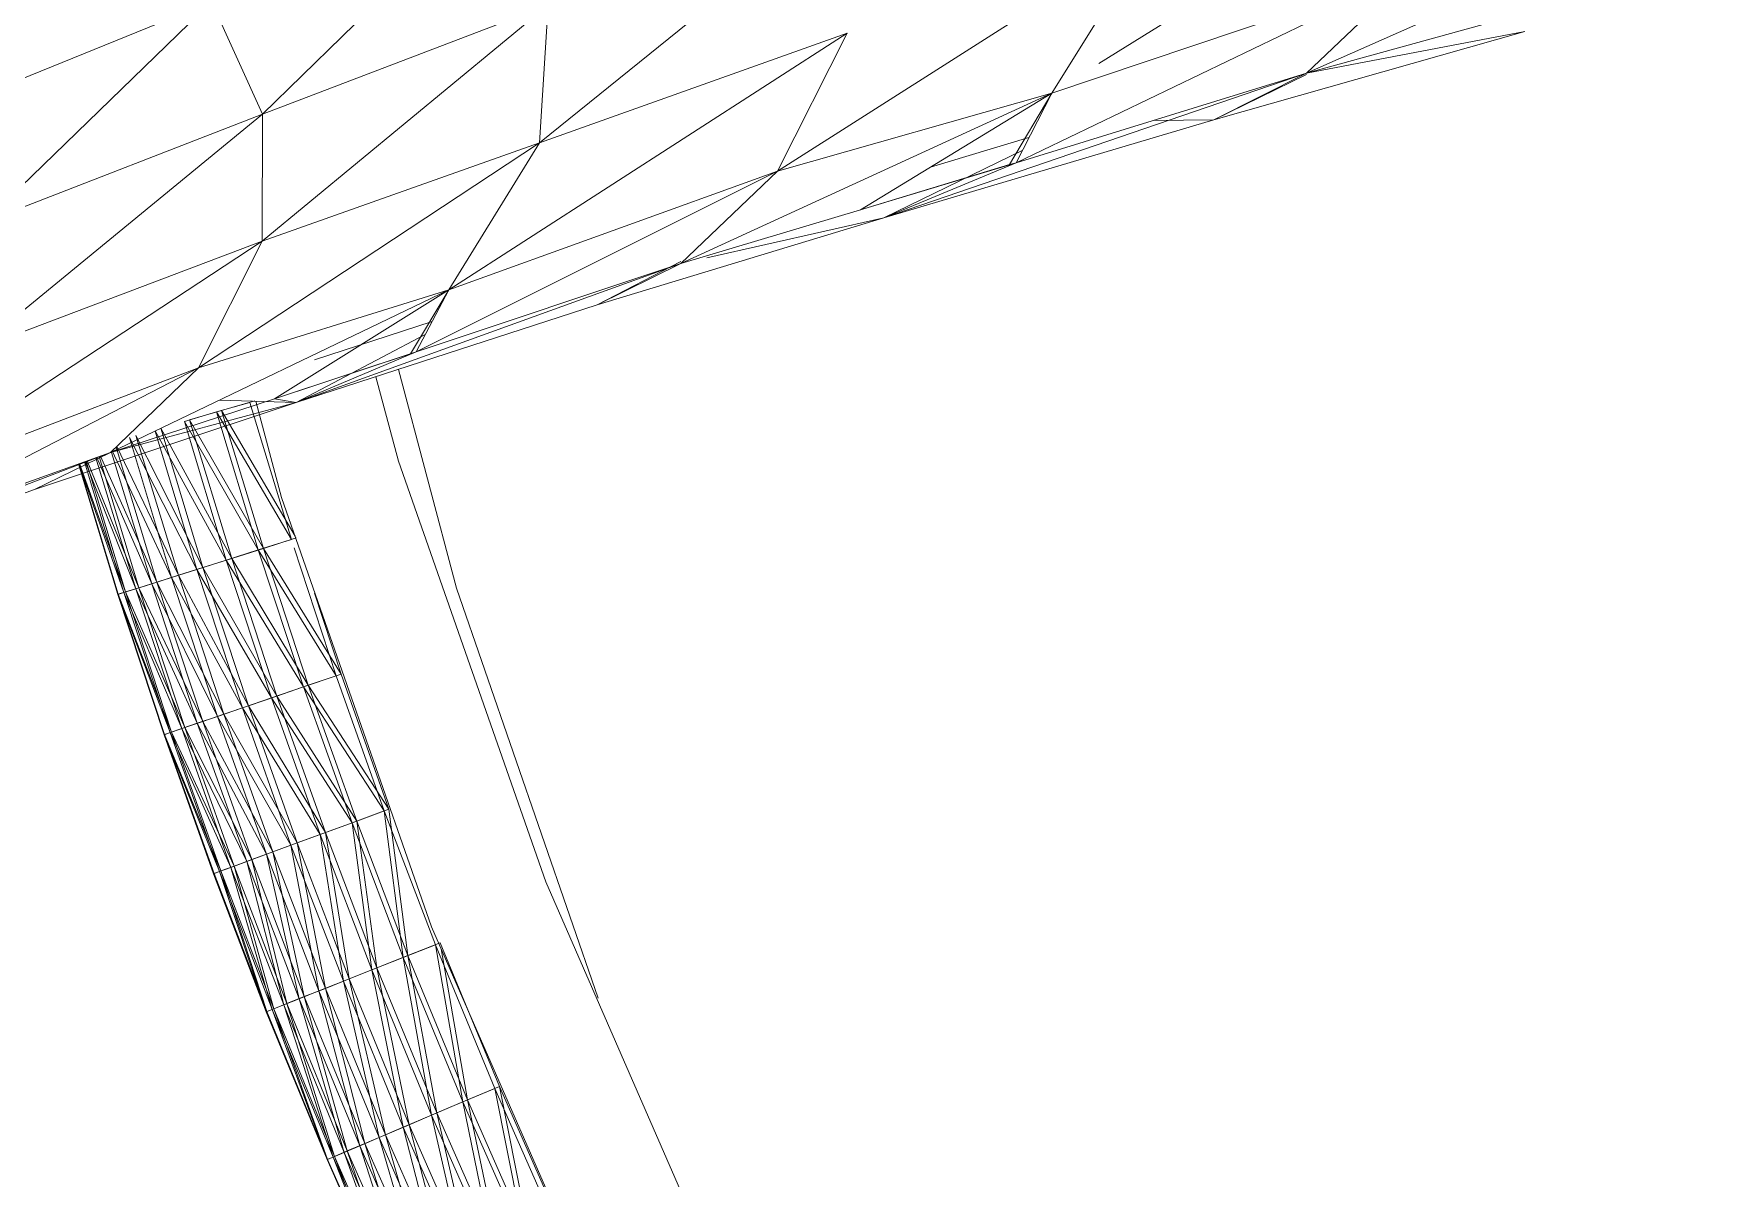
# Model space of a CAD drawing. Header units: millimetres. Extents: x -8546 to 211781, y -3000 to 31870.
# Drawn here: x -4567.26 to -4528.22, y 2598.01 to 2624.65 of the extents above; entities that cross this region are included whole.
import ezdxf

# ---------------------------------------------------------------- set-up
doc = ezdxf.new("R2010")
doc.units = ezdxf.units.MM
doc.layers.add('G-IMPT', color=8, linetype='Continuous', lineweight=9)
doc.layers.add('I-FURN', color=30, linetype='Continuous', lineweight=9)

# ---------------------------------------------------------------- blocks, each defined once
blk = doc.blocks.new('Artificial banana plant 1500mm - Family 4__C1-728657-Begane grond')
at = {"layer": 'G-IMPT'}
for p, q in [((-129.709, -32.922), (-120.608, -27.239)), ((-129.709, -32.922), (-120.608, -27.239)), ((-143.768, -28.821), (-149.168, -34.1)), ((-143.768, -28.821), (-149.168, -34.1)), ((-135.558, -28.972), (-142.728, -34.767)), ((-135.558, -28.972), (-142.728, -34.767)), ((-115.458, -28.964), (-124.878, -33.146)), ((-115.458, -28.964), (-124.878, -33.146)), ((-128.468, -29.867), (-137.188, -35.426)), ((-128.468, -29.867), (-137.188, -35.426)), ((-130.808, -33.609), (-128.468, -29.867)), ((-130.808, -33.609), (-128.468, -29.867)), ((-131.638, -35.228), (-122.398, -30.782)), ((-131.638, -35.228), (-122.398, -30.782)), ((-130.808, -33.609), (-122.398, -30.782)), ((-130.808, -33.609), (-122.398, -30.782)), ((-124.878, -33.146), (-122.398, -30.782)), ((-124.878, -33.146), (-122.398, -30.782)), ((-150.358, -31.482), (-156.788, -34.097)), ((-150.358, -31.482), (-156.788, -34.097)), ((-150.358, -31.482), (-156.788, -34.097)), ((-150.358, -31.482), (-155.648, -36.616)), ((-150.358, -31.482), (-155.648, -36.616)), ((-150.358, -31.482), (-149.168, -34.1)), ((-150.358, -31.482), (-149.168, -34.1)), ((-142.528, -31.558), (-149.178, -37.056)), ((-142.528, -31.558), (-149.178, -37.056)), ((-142.528, -31.558), (-149.168, -34.1)), ((-142.528, -31.558), (-149.168, -34.1)), ((-142.728, -34.767), (-142.528, -31.558)), ((-142.728, -34.767), (-142.528, -31.558)), ((-120.318, -31.885), (-124.878, -33.146)), ((-120.318, -31.885), (-124.878, -33.146)), ((-144.838, -38.183), (-135.568, -32.21)), ((-144.838, -38.183), (-135.568, -32.21)), ((-135.568, -32.21), (-142.728, -34.767)), ((-135.568, -32.21), (-142.728, -34.767)), ((-137.188, -35.426), (-135.568, -32.21)), ((-137.188, -35.426), (-135.568, -32.21)), ((-119.798, -32.174), (-127.038, -34.226)), ((-119.798, -32.174), (-127.038, -34.226)), ((-119.798, -32.174), (-124.878, -33.146)), ((-119.798, -32.174), (-124.878, -33.146)), ((-124.878, -33.146), (-134.718, -36.509)), ((-124.878, -33.146), (-134.718, -36.509)), ((-131.638, -35.228), (-124.878, -33.146)), ((-131.638, -35.228), (-124.878, -33.146)), ((-127.038, -34.226), (-124.878, -33.146)), ((-127.038, -34.226), (-124.878, -33.146)), ((-124.878, -33.176), (-127.038, -34.226)), ((-124.878, -33.176), (-127.038, -34.226)), ((-130.808, -33.609), (-139.438, -37.577)), ((-130.808, -33.609), (-139.438, -37.577)), ((-130.808, -33.609), (-137.188, -35.426)), ((-130.808, -33.609), (-137.188, -35.426)), ((-135.258, -36.325), (-130.808, -33.609)), ((-135.258, -36.325), (-130.808, -33.609)), ((-131.788, -35.272), (-130.808, -33.609)), ((-131.788, -35.272), (-130.808, -33.609)), ((-131.788, -35.272), (-130.808, -33.609)), ((-131.638, -35.228), (-130.808, -33.609)), ((-131.638, -35.228), (-130.808, -33.609)), ((-131.638, -35.228), (-130.808, -33.609)), ((-149.168, -34.1), (-155.848, -39.576)), ((-149.168, -34.1), (-155.848, -39.576)), ((-149.168, -34.1), (-155.648, -36.616)), ((-149.168, -34.1), (-155.648, -36.616)), ((-149.178, -37.056), (-149.168, -34.1)), ((-149.178, -37.056), (-149.168, -34.1)), ((-127.038, -34.226), (-134.718, -36.509)), ((-127.038, -34.226), (-134.718, -36.509)), ((-127.038, -34.226), (-128.447, -34.245)), ((-127.038, -34.226), (-128.447, -34.245)), ((-131.337, -34.64), (-133.625, -35.329)), ((-131.337, -34.64), (-133.625, -35.329)), ((-142.728, -34.767), (-150.658, -39.999)), ((-142.728, -34.767), (-150.658, -39.999)), ((-142.728, -34.767), (-149.178, -37.056)), ((-142.728, -34.767), (-149.178, -37.056)), ((-144.838, -38.183), (-142.728, -34.767)), ((-144.838, -38.183), (-142.728, -34.767)), ((-131.493, -34.944), (-134.718, -36.509)), ((-131.493, -34.944), (-134.718, -36.509)), ((-145.598, -39.63), (-137.188, -35.426)), ((-145.598, -39.63), (-137.188, -35.426)), ((-144.838, -38.183), (-137.188, -35.426)), ((-144.838, -38.183), (-137.188, -35.426)), ((-139.438, -37.577), (-137.188, -35.426)), ((-139.438, -37.577), (-137.188, -35.426)), ((-135.258, -36.325), (-131.638, -35.228)), ((-135.258, -36.325), (-131.638, -35.228)), ((-135.258, -36.325), (-131.638, -35.228)), ((-135.258, -36.325), (-131.788, -35.272)), ((-135.258, -36.325), (-131.788, -35.272)), ((-135.258, -36.325), (-131.788, -35.272)), ((-131.638, -35.228), (-134.718, -36.509)), ((-131.638, -35.228), (-134.718, -36.509)), ((-131.788, -35.272), (-131.638, -35.228)), ((-131.638, -35.228), (-131.788, -35.272)), ((-134.718, -36.509), (-141.388, -38.539)), ((-134.718, -36.509), (-141.388, -38.539)), ((-135.258, -36.325), (-139.438, -37.577)), ((-135.258, -36.325), (-139.438, -37.577)), ((-134.718, -36.509), (-138.836, -37.44)), ((-134.718, -36.509), (-138.836, -37.44)), ((-157.089, -42.255), (-149.178, -37.056)), ((-157.089, -42.255), (-149.178, -37.056)), ((-149.178, -37.056), (-155.848, -39.576)), ((-149.178, -37.056), (-155.848, -39.576)), ((-150.658, -39.999), (-149.178, -37.056)), ((-150.658, -39.999), (-149.178, -37.056)), ((-139.438, -37.577), (-148.388, -40.812)), ((-139.438, -37.577), (-148.388, -40.812)), ((-145.598, -39.63), (-139.438, -37.577)), ((-145.598, -39.63), (-139.438, -37.577)), ((-139.438, -37.529), (-141.388, -38.539)), ((-139.438, -37.529), (-141.388, -38.539)), ((-141.388, -38.539), (-139.438, -37.577)), ((-141.388, -38.539), (-139.438, -37.577)), ((-144.838, -38.183), (-152.708, -41.972)), ((-144.838, -38.183), (-152.708, -41.972)), ((-144.838, -38.183), (-150.658, -39.999)), ((-144.838, -38.183), (-150.658, -39.999)), ((-144.838, -38.183), (-148.888, -40.72)), ((-144.838, -38.183), (-148.888, -40.72)), ((-144.838, -38.183), (-145.728, -39.673)), ((-144.838, -38.183), (-145.728, -39.673)), ((-144.838, -38.183), (-145.728, -39.673)), ((-144.838, -38.183), (-145.598, -39.63)), ((-144.838, -38.183), (-145.598, -39.63)), ((-144.838, -38.183), (-145.598, -39.63)), ((-141.388, -38.539), (-148.388, -40.812)), ((-141.388, -38.539), (-148.388, -40.812)), ((-145.225, -38.92), (-147.962, -39.815)), ((-145.225, -38.92), (-147.962, -39.815)), ((-145.385, -39.224), (-148.388, -40.812)), ((-145.385, -39.224), (-148.388, -40.812)), ((-145.598, -39.63), (-148.888, -40.72)), ((-145.728, -39.673), (-148.888, -40.72)), ((-145.598, -39.63), (-148.388, -40.812)), ((-145.598, -39.63), (-148.388, -40.812)), ((-145.598, -39.63), (-145.728, -39.673)), ((-145.728, -39.673), (-145.598, -39.63)), ((-158.498, -44.057), (-150.658, -39.999)), ((-158.498, -44.057), (-150.658, -39.999)), ((-157.848, -42.754), (-150.658, -39.999)), ((-157.848, -42.754), (-150.658, -39.999)), ((-152.708, -41.972), (-150.658, -39.999)), ((-152.708, -41.972), (-150.658, -39.999)), ((-146.534, -40.21), (-146.008, -42.177)), ((-144.658, -45.132), (-146.004, -40.038)), ((-148.388, -40.812), (-154.478, -42.835)), ((-148.388, -40.812), (-154.478, -42.835)), ((-152.708, -41.972), (-148.888, -40.72)), ((-152.708, -41.972), (-148.888, -40.72)), ((-148.388, -40.812), (-152.708, -41.972)), ((-148.388, -40.812), (-152.708, -41.972)), ((-150.238, -41.029), (-149.468, -40.805)), ((-150.238, -41.029), (-149.468, -40.805)), ((-148.388, -40.812), (-150.175, -40.752)), ((-148.388, -40.812), (-150.175, -40.752)), ((-149.348, -40.771), (-150.128, -40.996)), ((-149.348, -40.771), (-150.128, -40.996)), ((-149.468, -40.805), (-148.498, -43.998)), ((-149.468, -40.805), (-148.498, -43.998)), ((-149.328, -40.78), (-148.728, -43.018)), ((-148.388, -40.812), (-148.888, -40.72)), ((-148.388, -40.812), (-148.888, -40.72)), ((-150.988, -41.248), (-150.238, -41.029)), ((-150.988, -41.248), (-150.238, -41.029)), ((-149.268, -44.241), (-150.988, -41.248)), ((-150.988, -41.248), (-150.018, -44.478)), ((-149.268, -44.241), (-150.988, -41.248)), ((-150.988, -41.248), (-150.018, -44.478)), ((-150.868, -41.212), (-150.128, -40.996)), ((-150.868, -41.212), (-150.128, -40.996)), ((-149.148, -44.205), (-150.868, -41.212)), ((-150.868, -41.212), (-149.888, -44.437)), ((-149.148, -44.205), (-150.868, -41.212)), ((-150.868, -41.212), (-149.888, -44.437)), ((-149.268, -44.241), (-150.238, -41.029)), ((-150.238, -41.029), (-148.498, -43.998)), ((-149.268, -44.241), (-150.238, -41.029)), ((-150.238, -41.029), (-148.498, -43.998)), ((-148.413, -43.918), (-150.128, -40.996)), ((-149.148, -44.205), (-150.128, -40.996)), ((-148.413, -43.918), (-150.128, -40.996)), ((-149.148, -44.205), (-150.128, -40.996)), ((-150.698, -44.694), (-152.268, -41.62)), ((-152.268, -41.62), (-151.288, -44.878)), ((-150.698, -44.694), (-152.268, -41.62)), ((-152.268, -41.62), (-151.288, -44.878)), ((-150.558, -44.65), (-152.118, -41.575)), ((-152.118, -41.575), (-151.128, -44.83)), ((-150.558, -44.65), (-152.118, -41.575)), ((-152.118, -41.575), (-151.128, -44.83)), ((-150.698, -44.694), (-151.671, -41.472)), ((-150.698, -44.694), (-151.671, -41.472)), ((-151.666, -41.47), (-150.018, -44.478)), ((-151.666, -41.47), (-150.018, -44.478)), ((-149.888, -44.437), (-151.538, -41.408)), ((-150.558, -44.65), (-151.538, -41.408)), ((-149.888, -44.437), (-151.538, -41.408)), ((-150.558, -44.65), (-151.538, -41.408)), ((-152.708, -41.972), (-161.108, -45.174)), ((-152.708, -41.972), (-161.108, -45.174)), ((-158.498, -44.057), (-152.708, -41.972)), ((-158.498, -44.057), (-152.708, -41.972)), ((-154.478, -42.835), (-152.708, -41.972)), ((-154.478, -42.835), (-152.708, -41.972)), ((-153.048, -42.094), (-152.118, -45.144)), ((-153.048, -42.094), (-152.118, -45.144)), ((-151.748, -45.027), (-153.023, -42.085)), ((-151.748, -45.027), (-153.023, -42.085)), ((-152.97, -42.066), (-152.048, -45.12)), ((-152.97, -42.066), (-152.048, -45.12)), ((-152.942, -42.056), (-151.628, -44.987)), ((-152.942, -42.056), (-151.628, -44.987)), ((-152.682, -41.972), (-151.748, -45.027)), ((-152.682, -41.972), (-151.748, -45.027)), ((-152.666, -41.931), (-151.288, -44.878)), ((-152.666, -41.931), (-151.288, -44.878)), ((-151.628, -44.987), (-152.579, -41.847)), ((-151.628, -44.987), (-152.579, -41.847)), ((-151.128, -44.83), (-152.564, -41.832)), ((-151.128, -44.83), (-152.564, -41.832)), ((-153.452, -42.239), (-152.538, -45.275)), ((-153.452, -42.239), (-152.538, -45.275)), ((-153.442, -42.236), (-152.528, -45.272)), ((-153.442, -42.236), (-152.528, -45.272)), ((-152.398, -45.231), (-153.441, -42.235)), ((-152.398, -45.231), (-153.441, -42.235)), ((-153.429, -42.231), (-152.358, -45.217)), ((-153.429, -42.231), (-152.358, -45.217)), ((-153.314, -42.19), (-152.398, -45.231)), ((-153.314, -42.19), (-152.398, -45.231)), ((-153.294, -42.182), (-152.118, -45.144)), ((-153.294, -42.182), (-152.118, -45.144)), ((-152.358, -45.217), (-153.275, -42.176)), ((-152.358, -45.217), (-153.275, -42.176)), ((-152.048, -45.12), (-153.252, -42.167)), ((-152.048, -45.12), (-153.252, -42.167)), ((-146.008, -42.177), (-142.578, -51.968)), ((-154.478, -42.835), (-161.108, -45.174)), ((-154.478, -42.835), (-161.108, -45.174)), ((-148.728, -43.018), (-145.238, -53.011)), ((-149.268, -44.241), (-148.498, -43.998)), ((-149.268, -44.241), (-148.498, -43.998)), ((-148.388, -43.962), (-149.148, -44.205)), ((-148.388, -43.962), (-149.148, -44.205)), ((-150.698, -44.694), (-150.018, -44.478)), ((-150.698, -44.694), (-150.018, -44.478)), ((-149.888, -44.437), (-150.558, -44.65)), ((-149.888, -44.437), (-150.558, -44.65)), ((-149.268, -44.241), (-150.018, -44.478)), ((-149.268, -44.241), (-150.018, -44.478)), ((-148.958, -47.683), (-150.018, -44.478)), ((-148.218, -47.429), (-150.018, -44.478)), ((-148.958, -47.683), (-150.018, -44.478)), ((-148.218, -47.429), (-150.018, -44.478)), ((-149.148, -44.205), (-149.888, -44.437)), ((-149.148, -44.205), (-149.888, -44.437)), ((-148.838, -47.641), (-149.888, -44.437)), ((-148.108, -47.39), (-149.888, -44.437)), ((-148.838, -47.641), (-149.888, -44.437)), ((-148.108, -47.39), (-149.888, -44.437)), ((-148.218, -47.429), (-149.268, -44.241)), ((-147.458, -47.168), (-149.268, -44.241)), ((-148.218, -47.429), (-149.268, -44.241)), ((-147.458, -47.168), (-149.268, -44.241)), ((-147.338, -47.129), (-149.148, -44.205)), ((-148.108, -47.39), (-149.148, -44.205)), ((-147.338, -47.129), (-149.148, -44.205)), ((-148.108, -47.39), (-149.148, -44.205)), ((-147.458, -47.168), (-148.435, -44.191)), ((-147.458, -47.168), (-148.435, -44.191)), ((-151.748, -45.027), (-151.288, -44.878)), ((-151.748, -45.027), (-151.288, -44.878)), ((-151.128, -44.83), (-151.628, -44.987)), ((-151.128, -44.83), (-151.628, -44.987)), ((-150.698, -44.694), (-151.288, -44.878)), ((-150.698, -44.694), (-151.288, -44.878)), ((-150.218, -48.114), (-151.288, -44.878)), ((-149.638, -47.915), (-151.288, -44.878)), ((-150.218, -48.114), (-151.288, -44.878)), ((-149.638, -47.915), (-151.288, -44.878)), ((-150.558, -44.65), (-151.128, -44.83)), ((-150.558, -44.65), (-151.128, -44.83)), ((-150.068, -48.062), (-151.128, -44.83)), ((-149.498, -47.868), (-151.128, -44.83)), ((-150.068, -48.062), (-151.128, -44.83)), ((-149.498, -47.868), (-151.128, -44.83)), ((-149.638, -47.915), (-150.698, -44.694)), ((-148.958, -47.683), (-150.698, -44.694)), ((-149.638, -47.915), (-150.698, -44.694)), ((-148.958, -47.683), (-150.698, -44.694)), ((-148.838, -47.641), (-150.558, -44.65)), ((-149.498, -47.868), (-150.558, -44.65)), ((-148.838, -47.641), (-150.558, -44.65)), ((-149.498, -47.868), (-150.558, -44.65)), ((-152.398, -45.231), (-152.538, -45.275)), ((-152.398, -45.231), (-152.538, -45.275)), ((-152.528, -45.272), (-152.538, -45.275)), ((-152.528, -45.272), (-152.538, -45.275)), ((-151.458, -48.54), (-152.538, -45.275)), ((-151.458, -48.54), (-152.538, -45.275)), ((-151.448, -48.536), (-152.538, -45.275)), ((-151.318, -48.492), (-152.538, -45.275)), ((-151.448, -48.536), (-152.538, -45.275)), ((-151.318, -48.492), (-152.538, -45.275)), ((-152.528, -45.272), (-152.358, -45.217)), ((-152.528, -45.272), (-152.358, -45.217)), ((-151.448, -48.536), (-152.528, -45.272)), ((-151.288, -48.478), (-152.528, -45.272)), ((-151.448, -48.536), (-152.528, -45.272)), ((-151.288, -48.478), (-152.528, -45.272)), ((-152.398, -45.231), (-152.118, -45.144)), ((-152.398, -45.231), (-152.118, -45.144)), ((-151.318, -48.492), (-152.398, -45.231)), ((-151.048, -48.399), (-152.398, -45.231)), ((-151.318, -48.492), (-152.398, -45.231)), ((-151.048, -48.399), (-152.398, -45.231)), ((-152.048, -45.12), (-152.358, -45.217)), ((-152.048, -45.12), (-152.358, -45.217)), ((-150.978, -48.373), (-152.358, -45.217)), ((-151.288, -48.478), (-152.358, -45.217)), ((-150.978, -48.373), (-152.358, -45.217)), ((-151.288, -48.478), (-152.358, -45.217)), ((-151.748, -45.027), (-152.118, -45.144)), ((-151.748, -45.027), (-152.118, -45.144)), ((-150.688, -48.273), (-152.118, -45.144)), ((-151.048, -48.399), (-152.118, -45.144)), ((-150.688, -48.273), (-152.118, -45.144)), ((-151.048, -48.399), (-152.118, -45.144)), ((-152.048, -45.12), (-151.628, -44.987)), ((-152.048, -45.12), (-151.628, -44.987)), ((-150.978, -48.373), (-152.048, -45.12)), ((-150.558, -48.23), (-152.048, -45.12)), ((-150.978, -48.373), (-152.048, -45.12)), ((-150.558, -48.23), (-152.048, -45.12)), ((-150.688, -48.273), (-151.748, -45.027)), ((-150.218, -48.114), (-151.748, -45.027)), ((-150.688, -48.273), (-151.748, -45.027)), ((-150.218, -48.114), (-151.748, -45.027)), ((-150.068, -48.062), (-151.628, -44.987)), ((-150.558, -48.23), (-151.628, -44.987)), ((-150.068, -48.062), (-151.628, -44.987)), ((-150.558, -48.23), (-151.628, -44.987)), ((-147.338, -47.129), (-147.962, -45.245)), ((-147.338, -47.129), (-147.962, -45.245)), ((-141.358, -54.673), (-144.658, -45.132)), ((-148.218, -47.429), (-147.458, -47.168)), ((-148.218, -47.429), (-147.458, -47.168)), ((-147.338, -47.129), (-148.108, -47.39)), ((-147.338, -47.129), (-148.108, -47.39)), ((-147.458, -47.168), (-146.338, -50.312)), ((-147.458, -47.168), (-146.338, -50.312)), ((-147.338, -47.129), (-146.228, -50.27)), ((-147.338, -47.129), (-146.228, -50.27)), ((-148.958, -47.683), (-148.218, -47.429)), ((-148.958, -47.683), (-148.218, -47.429)), ((-148.838, -47.641), (-148.108, -47.39)), ((-148.838, -47.641), (-148.108, -47.39)), ((-147.088, -50.59), (-148.218, -47.429)), ((-148.218, -47.429), (-146.338, -50.312)), ((-147.088, -50.59), (-148.218, -47.429)), ((-148.218, -47.429), (-146.338, -50.312)), ((-146.228, -50.27), (-148.108, -47.39)), ((-146.978, -50.549), (-148.108, -47.39)), ((-146.228, -50.27), (-148.108, -47.39)), ((-146.978, -50.549), (-148.108, -47.39)), ((-150.218, -48.114), (-149.638, -47.915)), ((-150.218, -48.114), (-149.638, -47.915)), ((-150.068, -48.062), (-149.498, -47.868)), ((-150.068, -48.062), (-149.498, -47.868)), ((-149.638, -47.915), (-148.958, -47.683)), ((-149.638, -47.915), (-148.958, -47.683)), ((-148.508, -51.111), (-149.638, -47.915)), ((-149.638, -47.915), (-147.828, -50.862)), ((-148.508, -51.111), (-149.638, -47.915)), ((-149.638, -47.915), (-147.828, -50.862)), ((-148.838, -47.641), (-149.498, -47.868)), ((-148.838, -47.641), (-149.498, -47.868)), ((-147.708, -50.817), (-149.498, -47.868)), ((-148.368, -51.06), (-149.498, -47.868)), ((-147.708, -50.817), (-149.498, -47.868)), ((-148.368, -51.06), (-149.498, -47.868)), ((-147.088, -50.59), (-148.958, -47.683)), ((-148.958, -47.683), (-147.828, -50.862)), ((-147.088, -50.59), (-148.958, -47.683)), ((-148.958, -47.683), (-147.828, -50.862)), ((-146.978, -50.549), (-148.838, -47.641)), ((-148.838, -47.641), (-147.708, -50.817)), ((-146.978, -50.549), (-148.838, -47.641)), ((-148.838, -47.641), (-147.708, -50.817)), ((-151.318, -48.492), (-151.048, -48.399)), ((-151.318, -48.492), (-151.048, -48.399)), ((-150.978, -48.373), (-151.288, -48.478)), ((-150.978, -48.373), (-151.288, -48.478)), ((-150.688, -48.273), (-151.048, -48.399)), ((-150.688, -48.273), (-151.048, -48.399)), ((-149.538, -51.492), (-151.048, -48.399)), ((-151.048, -48.399), (-149.908, -51.628)), ((-149.538, -51.492), (-151.048, -48.399)), ((-151.048, -48.399), (-149.908, -51.628)), ((-150.978, -48.373), (-150.558, -48.23)), ((-150.978, -48.373), (-150.558, -48.23)), ((-150.978, -48.373), (-149.828, -51.599)), ((-150.978, -48.373), (-149.418, -51.445)), ((-150.978, -48.373), (-149.828, -51.599)), ((-150.978, -48.373), (-149.418, -51.445)), ((-150.688, -48.273), (-150.218, -48.114)), ((-150.688, -48.273), (-150.218, -48.114)), ((-150.688, -48.273), (-149.538, -51.492)), ((-150.688, -48.273), (-149.078, -51.323)), ((-150.688, -48.273), (-149.538, -51.492)), ((-150.688, -48.273), (-149.078, -51.323)), ((-150.068, -48.062), (-150.558, -48.23)), ((-150.068, -48.062), (-150.558, -48.23)), ((-148.928, -51.267), (-150.558, -48.23)), ((-149.418, -51.445), (-150.558, -48.23)), ((-148.928, -51.267), (-150.558, -48.23)), ((-149.418, -51.445), (-150.558, -48.23)), ((-148.508, -51.111), (-150.218, -48.114)), ((-150.218, -48.114), (-149.078, -51.323)), ((-148.508, -51.111), (-150.218, -48.114)), ((-150.218, -48.114), (-149.078, -51.323)), ((-148.368, -51.06), (-150.068, -48.062)), ((-150.068, -48.062), (-148.928, -51.267)), ((-148.368, -51.06), (-150.068, -48.062)), ((-150.068, -48.062), (-148.928, -51.267)), ((-151.318, -48.492), (-151.458, -48.54)), ((-151.318, -48.492), (-151.458, -48.54)), ((-151.448, -48.536), (-151.458, -48.54)), ((-151.448, -48.536), (-151.458, -48.54)), ((-151.458, -48.54), (-150.308, -51.778)), ((-151.458, -48.54), (-150.308, -51.778)), ((-150.298, -51.773), (-151.458, -48.54)), ((-150.168, -51.726), (-151.458, -48.54)), ((-150.298, -51.773), (-151.458, -48.54)), ((-150.168, -51.726), (-151.458, -48.54)), ((-151.448, -48.536), (-151.288, -48.478)), ((-151.448, -48.536), (-151.288, -48.478)), ((-151.448, -48.536), (-150.298, -51.773)), ((-151.448, -48.536), (-150.138, -51.712)), ((-151.448, -48.536), (-150.298, -51.773)), ((-151.448, -48.536), (-150.138, -51.712)), ((-151.318, -48.492), (-150.168, -51.726)), ((-151.318, -48.492), (-149.908, -51.628)), ((-151.318, -48.492), (-150.168, -51.726)), ((-151.318, -48.492), (-149.908, -51.628)), ((-149.828, -51.599), (-151.288, -48.478)), ((-150.138, -51.712), (-151.288, -48.478)), ((-149.828, -51.599), (-151.288, -48.478)), ((-150.138, -51.712), (-151.288, -48.478)), ((-147.088, -50.59), (-146.338, -50.312)), ((-147.088, -50.59), (-146.338, -50.312)), ((-146.228, -50.27), (-146.978, -50.549)), ((-146.228, -50.27), (-146.978, -50.549)), ((-145.898, -53.724), (-146.338, -50.312)), ((-145.148, -53.428), (-146.338, -50.312)), ((-145.898, -53.724), (-146.338, -50.312)), ((-145.148, -53.428), (-146.338, -50.312)), ((-145.788, -53.681), (-146.228, -50.27)), ((-145.788, -53.681), (-146.228, -50.27)), ((-147.088, -50.59), (-147.828, -50.862)), ((-147.088, -50.59), (-147.828, -50.862)), ((-146.978, -50.549), (-147.708, -50.817)), ((-146.978, -50.549), (-147.708, -50.817)), ((-145.898, -53.724), (-147.088, -50.59)), ((-146.628, -54.014), (-147.088, -50.59)), ((-145.898, -53.724), (-147.088, -50.59)), ((-146.628, -54.014), (-147.088, -50.59)), ((-145.788, -53.681), (-146.978, -50.549)), ((-146.508, -53.966), (-146.978, -50.549)), ((-145.788, -53.681), (-146.978, -50.549)), ((-146.508, -53.966), (-146.978, -50.549)), ((-148.508, -51.111), (-149.078, -51.323)), ((-148.508, -51.111), (-149.078, -51.323)), ((-148.368, -51.06), (-148.928, -51.267)), ((-148.368, -51.06), (-148.928, -51.267)), ((-148.508, -51.111), (-147.828, -50.862)), ((-148.508, -51.111), (-147.828, -50.862)), ((-147.288, -54.278), (-148.508, -51.111)), ((-147.858, -54.504), (-148.508, -51.111)), ((-147.288, -54.278), (-148.508, -51.111)), ((-147.858, -54.504), (-148.508, -51.111)), ((-147.708, -50.817), (-148.368, -51.06)), ((-147.708, -50.817), (-148.368, -51.06)), ((-147.158, -54.224), (-148.368, -51.06)), ((-147.708, -54.444), (-148.368, -51.06)), ((-147.158, -54.224), (-148.368, -51.06)), ((-147.708, -54.444), (-148.368, -51.06)), ((-147.288, -54.278), (-147.828, -50.862)), ((-146.628, -54.014), (-147.828, -50.862)), ((-147.288, -54.278), (-147.828, -50.862)), ((-146.628, -54.014), (-147.828, -50.862)), ((-146.508, -53.966), (-147.708, -50.817)), ((-147.158, -54.224), (-147.708, -50.817)), ((-146.508, -53.966), (-147.708, -50.817)), ((-147.158, -54.224), (-147.708, -50.817)), ((-149.538, -51.492), (-149.908, -51.628)), ((-149.538, -51.492), (-149.908, -51.628)), ((-149.828, -51.599), (-149.418, -51.445)), ((-149.828, -51.599), (-149.418, -51.445)), ((-149.538, -51.492), (-149.078, -51.323)), ((-149.538, -51.492), (-149.078, -51.323)), ((-148.318, -54.685), (-149.538, -51.492)), ((-148.678, -54.828), (-149.538, -51.492)), ((-148.318, -54.685), (-149.538, -51.492)), ((-148.678, -54.828), (-149.538, -51.492)), ((-148.928, -51.267), (-149.418, -51.445)), ((-148.928, -51.267), (-149.418, -51.445)), ((-148.198, -54.635), (-149.418, -51.445)), ((-148.608, -54.798), (-149.418, -51.445)), ((-148.198, -54.635), (-149.418, -51.445)), ((-148.608, -54.798), (-149.418, -51.445)), ((-148.318, -54.685), (-149.078, -51.323)), ((-147.858, -54.504), (-149.078, -51.323)), ((-148.318, -54.685), (-149.078, -51.323)), ((-147.858, -54.504), (-149.078, -51.323)), ((-147.708, -54.444), (-148.928, -51.267)), ((-148.198, -54.635), (-148.928, -51.267)), ((-147.708, -54.444), (-148.928, -51.267)), ((-148.198, -54.635), (-148.928, -51.267)), ((-150.168, -51.726), (-150.308, -51.778)), ((-150.168, -51.726), (-150.308, -51.778)), ((-150.298, -51.773), (-150.308, -51.778)), ((-150.298, -51.773), (-150.308, -51.778)), ((-149.088, -54.987), (-150.308, -51.778)), ((-149.088, -54.987), (-150.308, -51.778)), ((-150.298, -51.773), (-150.138, -51.712)), ((-150.298, -51.773), (-150.138, -51.712)), ((-149.068, -54.982), (-150.298, -51.773)), ((-149.088, -54.987), (-150.298, -51.773)), ((-149.068, -54.982), (-150.298, -51.773)), ((-149.088, -54.987), (-150.298, -51.773)), ((-150.168, -51.726), (-149.908, -51.628)), ((-150.168, -51.726), (-149.908, -51.628)), ((-148.948, -54.933), (-150.168, -51.726)), ((-149.088, -54.987), (-150.168, -51.726)), ((-148.948, -54.933), (-150.168, -51.726)), ((-149.088, -54.987), (-150.168, -51.726)), ((-149.828, -51.599), (-150.138, -51.712)), ((-149.828, -51.599), (-150.138, -51.712)), ((-148.908, -54.917), (-150.138, -51.712)), ((-149.068, -54.982), (-150.138, -51.712)), ((-148.908, -54.917), (-150.138, -51.712)), ((-149.068, -54.982), (-150.138, -51.712)), ((-148.948, -54.933), (-149.908, -51.628)), ((-148.678, -54.828), (-149.908, -51.628)), ((-148.948, -54.933), (-149.908, -51.628)), ((-148.678, -54.828), (-149.908, -51.628)), ((-148.608, -54.798), (-149.828, -51.599)), ((-148.908, -54.917), (-149.828, -51.599)), ((-148.608, -54.798), (-149.828, -51.599)), ((-148.908, -54.917), (-149.828, -51.599)), ((-142.578, -51.968), (-138.428, -61.475)), ((-145.238, -53.011), (-140.998, -62.714)), ((-145.898, -53.724), (-145.148, -53.428)), ((-145.898, -53.724), (-145.148, -53.428)), ((-145.038, -53.384), (-145.788, -53.681)), ((-145.038, -53.384), (-145.788, -53.681)), ((-144.508, -57.086), (-145.148, -53.428)), ((-143.768, -56.772), (-145.148, -53.428)), ((-144.508, -57.086), (-145.148, -53.428)), ((-143.768, -56.772), (-145.148, -53.428)), ((-143.658, -56.725), (-145.038, -53.384)), ((-143.658, -56.725), (-145.038, -53.384)), ((-145.898, -53.724), (-146.628, -54.014)), ((-145.898, -53.724), (-146.628, -54.014)), ((-145.788, -53.681), (-146.508, -53.966)), ((-145.788, -53.681), (-146.508, -53.966)), ((-144.508, -57.086), (-145.898, -53.724)), ((-145.238, -57.395), (-145.898, -53.724)), ((-144.508, -57.086), (-145.898, -53.724)), ((-145.238, -57.395), (-145.898, -53.724)), ((-145.118, -57.343), (-145.788, -53.681)), ((-145.788, -53.681), (-144.398, -57.04)), ((-145.118, -57.343), (-145.788, -53.681)), ((-145.788, -53.681), (-144.398, -57.04)), ((-145.013, -53.525), (-144.398, -57.04)), ((-145.013, -53.525), (-144.398, -57.04)), ((-147.158, -54.224), (-147.708, -54.444)), ((-147.158, -54.224), (-147.708, -54.444)), ((-147.288, -54.278), (-146.628, -54.014)), ((-147.288, -54.278), (-146.628, -54.014)), ((-146.508, -53.966), (-147.158, -54.224)), ((-146.508, -53.966), (-147.158, -54.224)), ((-146.308, -57.853), (-147.158, -54.224)), ((-147.158, -54.224), (-145.758, -57.617)), ((-146.308, -57.853), (-147.158, -54.224)), ((-147.158, -54.224), (-145.758, -57.617)), ((-145.898, -57.676), (-146.628, -54.014)), ((-145.238, -57.395), (-146.628, -54.014)), ((-145.898, -57.676), (-146.628, -54.014)), ((-145.238, -57.395), (-146.628, -54.014)), ((-145.118, -57.343), (-146.508, -53.966)), ((-146.508, -53.966), (-145.758, -57.617)), ((-145.118, -57.343), (-146.508, -53.966)), ((-146.508, -53.966), (-145.758, -57.617)), ((-148.198, -54.635), (-148.608, -54.798)), ((-148.198, -54.635), (-148.608, -54.798)), ((-148.318, -54.685), (-147.858, -54.504)), ((-148.318, -54.685), (-147.858, -54.504)), ((-147.708, -54.444), (-148.198, -54.635)), ((-147.708, -54.444), (-148.198, -54.635)), ((-148.198, -54.635), (-147.198, -58.229)), ((-148.198, -54.635), (-146.788, -58.056)), ((-148.198, -54.635), (-147.198, -58.229)), ((-148.198, -54.635), (-146.788, -58.056)), ((-147.288, -54.278), (-147.858, -54.504)), ((-147.288, -54.278), (-147.858, -54.504)), ((-146.908, -58.109), (-147.858, -54.504)), ((-146.458, -57.916), (-147.858, -54.504)), ((-146.908, -58.109), (-147.858, -54.504)), ((-146.458, -57.916), (-147.858, -54.504)), ((-146.308, -57.853), (-147.708, -54.444)), ((-147.708, -54.444), (-146.788, -58.056)), ((-146.308, -57.853), (-147.708, -54.444)), ((-147.708, -54.444), (-146.788, -58.056)), ((-145.898, -57.676), (-147.288, -54.278)), ((-146.458, -57.916), (-147.288, -54.278)), ((-145.898, -57.676), (-147.288, -54.278)), ((-146.458, -57.916), (-147.288, -54.278)), ((-148.948, -54.933), (-149.088, -54.987)), ((-148.948, -54.933), (-149.088, -54.987)), ((-149.068, -54.982), (-149.088, -54.987)), ((-149.068, -54.982), (-149.088, -54.987)), ((-147.668, -58.431), (-149.088, -54.987)), ((-147.668, -58.431), (-149.088, -54.987)), ((-148.908, -54.917), (-149.068, -54.982)), ((-148.908, -54.917), (-149.068, -54.982)), ((-149.068, -54.982), (-147.658, -58.425)), ((-149.068, -54.982), (-147.668, -58.431)), ((-149.068, -54.982), (-147.658, -58.425)), ((-149.068, -54.982), (-147.668, -58.431)), ((-148.948, -54.933), (-148.678, -54.828)), ((-148.948, -54.933), (-148.678, -54.828)), ((-148.948, -54.933), (-147.528, -58.372)), ((-148.948, -54.933), (-147.668, -58.431)), ((-148.948, -54.933), (-147.528, -58.372)), ((-148.948, -54.933), (-147.668, -58.431)), ((-148.608, -54.798), (-148.908, -54.917)), ((-148.608, -54.798), (-148.908, -54.917)), ((-148.908, -54.917), (-147.658, -58.425)), ((-148.908, -54.917), (-147.498, -58.356)), ((-148.908, -54.917), (-147.658, -58.425)), ((-148.908, -54.917), (-147.498, -58.356)), ((-148.318, -54.685), (-148.678, -54.828)), ((-148.318, -54.685), (-148.678, -54.828)), ((-147.528, -58.372), (-148.678, -54.828)), ((-147.268, -58.261), (-148.678, -54.828)), ((-147.528, -58.372), (-148.678, -54.828)), ((-147.268, -58.261), (-148.678, -54.828)), ((-148.608, -54.798), (-147.198, -58.229)), ((-148.608, -54.798), (-147.498, -58.356)), ((-148.608, -54.798), (-147.198, -58.229)), ((-148.608, -54.798), (-147.498, -58.356)), ((-148.318, -54.685), (-146.908, -58.109)), ((-148.318, -54.685), (-147.268, -58.261)), ((-148.318, -54.685), (-146.908, -58.109)), ((-148.318, -54.685), (-147.268, -58.261)), ((-144.508, -57.086), (-143.768, -56.772)), ((-144.508, -57.086), (-143.768, -56.772)), ((-143.658, -56.725), (-144.398, -57.04)), ((-143.658, -56.725), (-144.398, -57.04)), ((-143.038, -60.413), (-143.768, -56.772)), ((-142.308, -60.079), (-143.768, -56.772)), ((-143.038, -60.413), (-143.768, -56.772)), ((-142.308, -60.079), (-143.768, -56.772)), ((-142.198, -60.029), (-143.658, -56.725)), ((-142.938, -60.363), (-143.658, -56.725)), ((-142.198, -60.029), (-143.658, -56.725)), ((-142.938, -60.363), (-143.658, -56.725)), ((-145.118, -57.343), (-145.758, -57.617)), ((-145.118, -57.343), (-145.758, -57.617)), ((-144.508, -57.086), (-145.238, -57.395)), ((-144.508, -57.086), (-145.238, -57.395)), ((-145.118, -57.343), (-144.398, -57.04)), ((-145.118, -57.343), (-144.398, -57.04)), ((-143.638, -60.684), (-145.118, -57.343)), ((-144.278, -60.976), (-145.118, -57.343)), ((-143.638, -60.684), (-145.118, -57.343)), ((-144.278, -60.976), (-145.118, -57.343)), ((-143.038, -60.413), (-144.508, -57.086)), ((-143.758, -60.739), (-144.508, -57.086)), ((-143.038, -60.413), (-144.508, -57.086)), ((-143.758, -60.739), (-144.508, -57.086)), ((-142.938, -60.363), (-144.398, -57.04)), ((-143.638, -60.684), (-144.398, -57.04)), ((-142.938, -60.363), (-144.398, -57.04)), ((-143.638, -60.684), (-144.398, -57.04)), ((-145.898, -57.676), (-146.458, -57.916)), ((-145.898, -57.676), (-146.458, -57.916)), ((-146.308, -57.853), (-145.758, -57.617)), ((-146.308, -57.853), (-145.758, -57.617)), ((-145.898, -57.676), (-145.238, -57.395)), ((-145.898, -57.676), (-145.238, -57.395)), ((-144.408, -61.036), (-145.898, -57.676)), ((-144.968, -61.291), (-145.898, -57.676)), ((-144.408, -61.036), (-145.898, -57.676)), ((-144.968, -61.291), (-145.898, -57.676)), ((-144.278, -60.976), (-145.758, -57.617)), ((-144.818, -61.224), (-145.758, -57.617)), ((-144.278, -60.976), (-145.758, -57.617)), ((-144.818, -61.224), (-145.758, -57.617)), ((-144.408, -61.036), (-145.238, -57.395)), ((-143.758, -60.739), (-145.238, -57.395)), ((-144.408, -61.036), (-145.238, -57.395)), ((-143.758, -60.739), (-145.238, -57.395)), ((-146.908, -58.109), (-147.268, -58.261)), ((-146.908, -58.109), (-147.268, -58.261)), ((-147.198, -58.229), (-146.788, -58.056)), ((-147.198, -58.229), (-146.788, -58.056)), ((-146.908, -58.109), (-146.458, -57.916)), ((-146.908, -58.109), (-146.458, -57.916)), ((-145.418, -61.494), (-146.908, -58.109)), ((-145.768, -61.657), (-146.908, -58.109)), ((-145.418, -61.494), (-146.908, -58.109)), ((-145.768, -61.657), (-146.908, -58.109)), ((-146.308, -57.853), (-146.788, -58.056)), ((-146.308, -57.853), (-146.788, -58.056)), ((-145.288, -61.439), (-146.788, -58.056)), ((-145.698, -61.623), (-146.788, -58.056)), ((-145.288, -61.439), (-146.788, -58.056)), ((-145.698, -61.623), (-146.788, -58.056)), ((-145.418, -61.494), (-146.458, -57.916)), ((-144.968, -61.291), (-146.458, -57.916)), ((-145.418, -61.494), (-146.458, -57.916)), ((-144.968, -61.291), (-146.458, -57.916)), ((-144.818, -61.224), (-146.308, -57.853)), ((-145.288, -61.439), (-146.308, -57.853)), ((-144.818, -61.224), (-146.308, -57.853)), ((-145.288, -61.439), (-146.308, -57.853)), ((-147.528, -58.372), (-147.668, -58.431)), ((-147.528, -58.372), (-147.668, -58.431)), ((-147.658, -58.425), (-147.668, -58.431)), ((-147.658, -58.425), (-147.668, -58.431)), ((-146.168, -61.837), (-147.668, -58.431)), ((-146.168, -61.837), (-147.668, -58.431)), ((-147.658, -58.425), (-147.498, -58.356)), ((-147.658, -58.425), (-147.498, -58.356)), ((-146.148, -61.831), (-147.658, -58.425)), ((-146.168, -61.837), (-147.658, -58.425)), ((-146.148, -61.831), (-147.658, -58.425)), ((-146.168, -61.837), (-147.658, -58.425)), ((-147.528, -58.372), (-147.268, -58.261)), ((-147.528, -58.372), (-147.268, -58.261)), ((-146.028, -61.775), (-147.528, -58.372)), ((-146.168, -61.837), (-147.528, -58.372)), ((-146.028, -61.775), (-147.528, -58.372)), ((-146.168, -61.837), (-147.528, -58.372)), ((-147.198, -58.229), (-147.498, -58.356)), ((-147.198, -58.229), (-147.498, -58.356)), ((-145.988, -61.758), (-147.498, -58.356)), ((-146.148, -61.831), (-147.498, -58.356)), ((-145.988, -61.758), (-147.498, -58.356)), ((-146.148, -61.831), (-147.498, -58.356)), ((-146.028, -61.775), (-147.268, -58.261)), ((-145.768, -61.657), (-147.268, -58.261)), ((-146.028, -61.775), (-147.268, -58.261)), ((-145.768, -61.657), (-147.268, -58.261)), ((-145.698, -61.623), (-147.198, -58.229)), ((-145.988, -61.758), (-147.198, -58.229)), ((-145.698, -61.623), (-147.198, -58.229)), ((-145.988, -61.758), (-147.198, -58.229))]:
    blk.add_line(p, q, dxfattribs=at)
blk = doc.blocks.new('Artificial banana plant 1500mm - Family 4__C2-728658-Begane grond')
blk.add_blockref('Artificial banana plant 1500mm - Family 4__C1-728657-Begane grond', (0, 0))
blk = doc.blocks.new('Artificial banana plant 1500mm - Family 4-728656-Begane grond')
blk.add_blockref('Artificial banana plant 1500mm - Family 4__C2-728658-Begane grond', (0, 0))
blk = doc.blocks.new('Artificial banana plant 1500mm - Ny märkning-728662-Begane grond')
blk.add_blockref('Artificial banana plant 1500mm - Family 4-728656-Begane grond', (0, 0))

msp = doc.modelspace()

# ---------------------------------------------------------------- block references
at = {"layer": 'I-FURN'}
msp.add_blockref('Artificial banana plant 1500mm - Ny märkning-728662-Begane grond', (-4412.758, 2656.875), dxfattribs=at)

doc.saveas('drawing.dxf')
